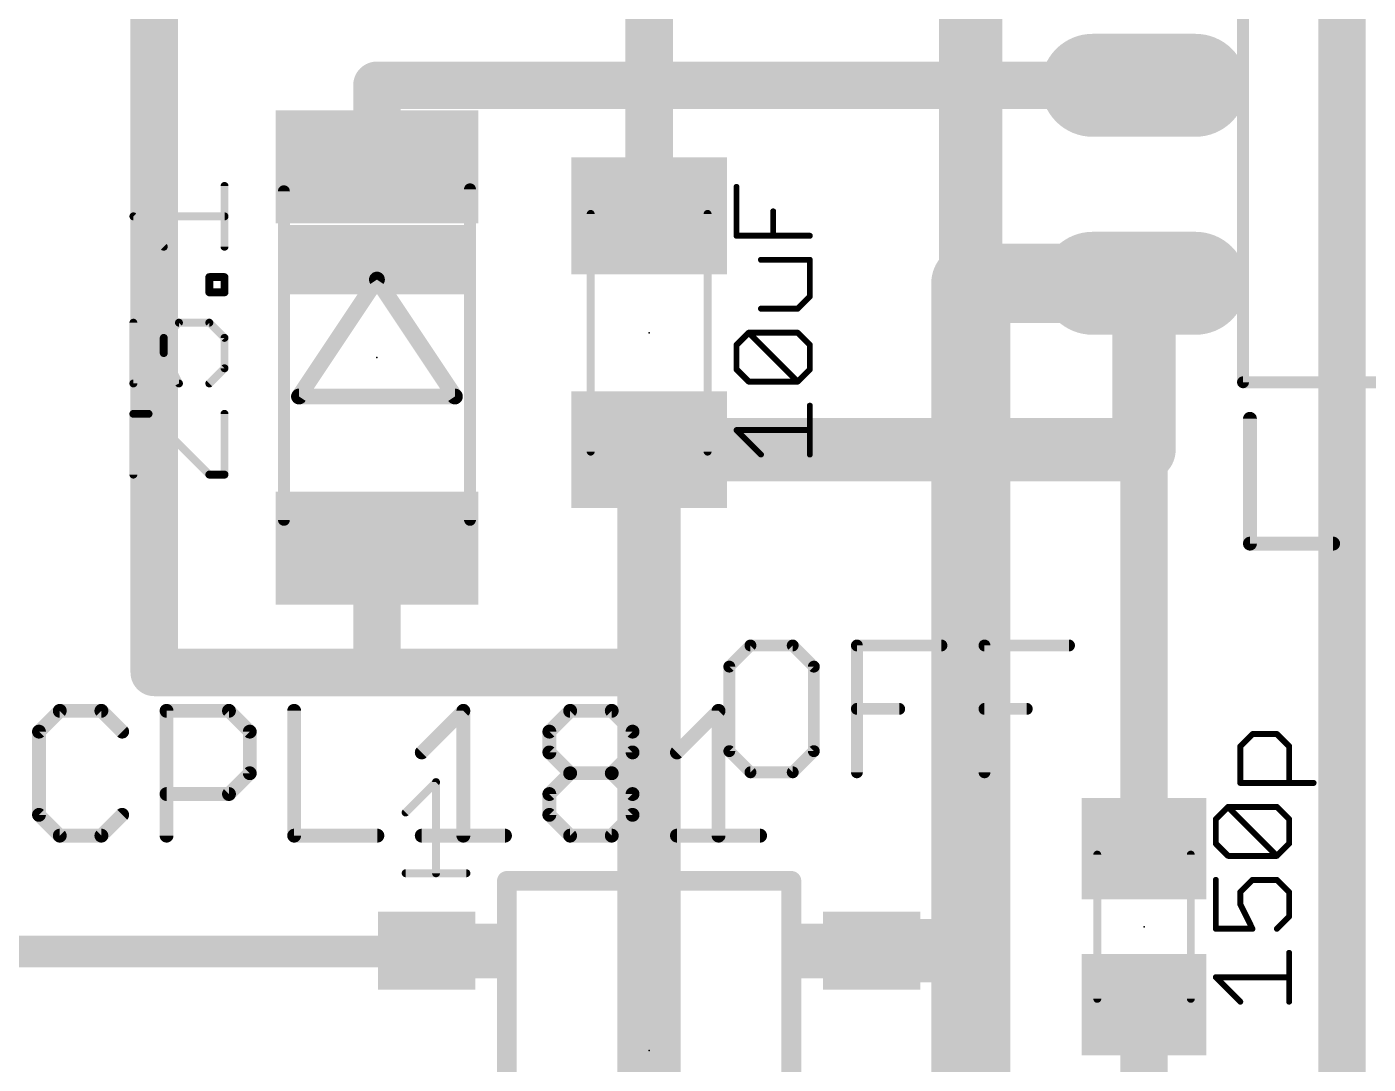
# Model space of a CAD drawing. Extents: x 0 to 165, y -10 to 137.
# Drawn here: x 81.87 to 99.08, y 22.37 to 35.68 of the extents above; entities that cross this region are included whole.
import ezdxf

# ---------------------------------------------------------------- set-up
doc = ezdxf.new("R2010")
doc.units = 0
for name, color, linetype in [('1', 14, 'CONTINUOUS'), ('16', 174, 'CONTINUOUS'), ('17', 94, 'CONTINUOUS'), ('21', 251, 'CONTINUOUS'), ('23', 178, 'CONTINUOUS'), ('27', 251, 'CONTINUOUS'), ('51', 251, 'CONTINUOUS')]:
    doc.layers.add(name, color=color, linetype=linetype)

# ---------------------------------------------------------------- blocks, each defined once
blk = doc.blocks.new('LONGP100')
at = {"const_width": 1}
blk.add_lwpolyline([(-0.5, 0), (0.5, 0)], dxfattribs=at)
at = {"const_width": 0.5}
for points in [[(-0.5, 0.25, 1), (-0.5, -0.25)], [(0.5, -0.25, 1), (0.5, 0.25)]]:
    blk.add_lwpolyline(points, format="xyb", dxfattribs=at)
blk = doc.blocks.new('RECT')
blk.add_solid([(-0.5, -0.5), (0.5, -0.5), (-0.5, 0.5), (0.5, 0.5)])

msp = doc.modelspace()

# ---------------------------------------------------------------- linework, layer by layer
at = {"layer": '1'}
for points, const_width in [([(98.7425, 19.05), (98.7425, 40.005)], 0.6096), ([(83.5025, 27.3925), (83.5025, 36.365)], 0.6096), ([(89.8525, 34.925), (89.8525, 36.365)], 0.6096), ([(86.36, 33.8775), (86.36, 34.925)], 0.6096), ([(86.36, 34.925), (89.8525, 34.925)], 0.6096), ([(89.8525, 34.925), (96.2025, 34.925)], 0.6096), ([(89.8525, 34.925), (89.8525, 33.25)], 0.6096), ([(96.2025, 32.385), (96.2025, 30.25)], 0.8128), ([(96.2025, 30.25), (89.8525, 30.25)], 0.8128), ([(89.8525, 30.25), (89.8525, 21.2625)], 0.8128), ([(96.2025, 30.25), (96.2025, 25.13)], 0.6096), ([(89.8525, 30.25), (89.8525, 27.3925)], 0.4064), ([(86.36, 27.3925), (86.36, 28.9875)], 0.6096), ([(91.1524, 27.7382), (90.8812, 27.467)], 0.1524), ([(91.6947, 27.7382), (91.1524, 27.7382)], 0.1524), ([(91.9659, 27.467), (91.6947, 27.7382)], 0.1524), ([(92.5184, 26.1112), (92.5184, 27.7382)], 0.1524), ([(92.5184, 27.7382), (93.603, 27.7382)], 0.1524), ([(94.1555, 26.1112), (94.1555, 27.7382)], 0.1524), ([(94.1555, 27.7382), (95.2402, 27.7382)], 0.1524), ([(86.36, 27.3925), (83.5025, 27.3925)], 0.6096), ([(89.8525, 27.3925), (86.36, 27.3925)], 0.6096), ([(90.8812, 27.467), (90.8812, 26.3824)], 0.1524), ([(91.9659, 26.3824), (91.9659, 27.467)], 0.1524), ([(92.5184, 26.9247), (93.0607, 26.9247)], 0.1524), ([(94.1555, 26.9247), (94.6978, 26.9247)], 0.1524), ([(90.8812, 26.3824), (91.1524, 26.1112)], 0.1524), ([(91.6947, 26.1112), (91.9659, 26.3824)], 0.1524), ([(91.1524, 26.1112), (91.6947, 26.1112)], 0.1524), ([(86.7283, 25.5954), (87.1181, 25.9852)], 0.1016), ([(87.1181, 25.9852), (87.1181, 24.8158)], 0.1016), ([(86.7283, 24.8158), (87.5079, 24.8158)], 0.1016), ([(93.98, 23.8225), (92.7075, 23.8225)], 0.8128), ([(93.98, 19.05), (93.98, 23.8225)], 0.8128), ([(81.5975, 23.8125), (86.68, 23.8125)], 0.4064), ([(86.68, 23.8125), (86.9975, 23.8225)], 0.4064), ([(96.2025, 19.05), (96.2025, 23.13)], 0.6096)]:
    msp.add_lwpolyline(points, dxfattribs=dict(at, const_width=const_width))
for points, const_width in [([(86.5124, 34.925, 1), (86.2076, 34.925)], 0.3048), ([(86.36, 35.0774, 1), (86.36, 34.7726)], 0.3048), ([(89.8525, 35.0774, 1), (89.8525, 34.7726)], 0.3048), ([(90.0049, 34.925, 1), (89.7001, 34.925)], 0.3048), ([(89.8525, 34.7726, 1), (89.8525, 35.0774)], 0.3048), ([(96.2025, 34.7726, 1), (96.2025, 35.0774)], 0.3048), ([(89.7001, 34.925, 1), (90.0049, 34.925)], 0.3048), ([(86.2076, 33.8775, 1), (86.5124, 33.8775)], 0.3048), ([(89.7001, 33.25, 1), (90.0049, 33.25)], 0.3048), ([(96.4057, 32.385, 1), (95.9993, 32.385)], 0.4064), ([(89.8525, 30.4532, 1), (89.8525, 30.0468)], 0.4064), ([(90.0557, 30.25, 1), (89.6493, 30.25)], 0.4064), ([(96.2025, 30.0468, 1), (96.2025, 30.4532)], 0.4064), ([(96.3549, 30.25, 1), (96.0501, 30.25)], 0.3048), ([(89.9541, 30.25, 1), (89.7509, 30.25)], 0.2032), ([(95.9993, 30.25, 1), (96.4057, 30.25)], 0.4064), ([(86.5124, 28.9875, 1), (86.2076, 28.9875)], 0.3048), ([(91.1524, 27.7763, 1), (91.1524, 27.7001)], 0.0762), ([(91.1793, 27.7112, 1), (91.1254, 27.7651)], 0.0762), ([(91.7216, 27.7651, 1), (91.6678, 27.7112)], 0.0762), ([(91.6947, 27.7001, 1), (91.6947, 27.7763)], 0.0762), ([(92.5565, 27.7382, 1), (92.4803, 27.7382)], 0.0762), ([(92.5184, 27.7763, 1), (92.5184, 27.7001)], 0.0762), ([(93.603, 27.7001, 1), (93.603, 27.7763)], 0.0762), ([(94.1936, 27.7382, 1), (94.1174, 27.7382)], 0.0762), ([(94.1555, 27.7763, 1), (94.1555, 27.7001)], 0.0762), ([(95.2402, 27.7001, 1), (95.2402, 27.7763)], 0.0762), ([(83.5025, 27.5449, 1), (83.5025, 27.2401)], 0.3048), ([(83.3501, 27.3925, 1), (83.6549, 27.3925)], 0.3048), ([(86.36, 27.5449, 1), (86.36, 27.2401)], 0.3048), ([(86.2076, 27.3925, 1), (86.5124, 27.3925)], 0.3048), ([(86.36, 27.2401, 1), (86.36, 27.5449)], 0.3048), ([(89.8525, 27.2401, 1), (89.8525, 27.5449)], 0.3048), ([(90.9193, 27.467, 1), (90.8431, 27.467)], 0.0762), ([(92.004, 27.467, 1), (91.9278, 27.467)], 0.0762), ([(89.7509, 27.3925, 1), (89.9541, 27.3925)], 0.2032), ([(90.8543, 27.494, 1), (90.9081, 27.4401)], 0.0762), ([(91.9389, 27.4401, 1), (91.9928, 27.494)], 0.0762), ([(92.5184, 26.9628, 1), (92.5184, 26.8866)], 0.0762), ([(93.0607, 26.8866, 1), (93.0607, 26.9628)], 0.0762), ([(94.1555, 26.9628, 1), (94.1555, 26.8866)], 0.0762), ([(94.6978, 26.8866, 1), (94.6978, 26.9628)], 0.0762), ([(90.9081, 26.4093, 1), (90.8543, 26.3554)], 0.0762), ([(90.8431, 26.3824, 1), (90.9193, 26.3824)], 0.0762), ([(91.9278, 26.3824, 1), (92.004, 26.3824)], 0.0762), ([(91.9928, 26.3554, 1), (91.9389, 26.4093)], 0.0762), ([(91.1524, 26.1493, 1), (91.1524, 26.0731)], 0.0762), ([(91.1254, 26.0843, 1), (91.1793, 26.1381)], 0.0762), ([(91.6678, 26.1381, 1), (91.7216, 26.0843)], 0.0762), ([(91.6947, 26.0731, 1), (91.6947, 26.1493)], 0.0762), ([(87.1435, 25.9852, 1), (87.0927, 25.9852)], 0.0508), ([(87.1361, 25.9672, 1), (87.1001, 26.0032)], 0.0508), ([(92.4803, 26.1112, 1), (92.5565, 26.1112)], 0.0762), ([(94.1174, 26.1112, 1), (94.1936, 26.1112)], 0.0762), ([(86.7103, 25.6134, 1), (86.7463, 25.5774)], 0.0508), ([(96.0501, 25.13, 1), (96.3549, 25.13)], 0.3048), ([(86.7283, 24.8412, 1), (86.7283, 24.7904)], 0.0508), ([(87.0927, 24.8158, 1), (87.1435, 24.8158)], 0.0508), ([(87.5079, 24.7904, 1), (87.5079, 24.8412)], 0.0508), ([(92.7075, 24.0257, 1), (92.7075, 23.6193)], 0.4064), ([(94.1832, 23.8225, 1), (93.7768, 23.8225)], 0.4064), ([(93.98, 23.6193, 1), (93.98, 24.0257)], 0.4064), ([(86.6768, 23.914, 1), (86.6832, 23.711)], 0.2032), ([(86.68, 23.7109, 1), (86.68, 23.9141)], 0.2032), ([(87.0007, 23.721, 1), (86.9943, 23.924)], 0.2032), ([(96.3549, 23.13, 1), (96.0501, 23.13)], 0.3048)]:
    msp.add_lwpolyline(points, format="xyb", dxfattribs=dict(at, const_width=const_width))
at = {"layer": '16'}
for points, const_width in [([(93.98, 32.385), (93.98, 42.8625)], 0.8128), ([(93.98, 32.385), (96.2025, 32.385)], 1.016), ([(93.98, 11.43), (93.98, 32.385)], 1.016)]:
    msp.add_lwpolyline(points, dxfattribs=dict(at, const_width=const_width))
for points, const_width in [([(93.98, 32.639, 1), (93.98, 32.131)], 0.508), ([(94.234, 32.385, 1), (93.726, 32.385)], 0.508), ([(96.2025, 32.131, 1), (96.2025, 32.639)], 0.508), ([(93.7768, 32.385, 1), (94.1832, 32.385)], 0.4064)]:
    msp.add_lwpolyline(points, format="xyb", dxfattribs=dict(at, const_width=const_width))
at = {"layer": '21'}
for points, const_width in [([(97.4725, 31.115), (97.4725, 41.275)], 0.1524), ([(97.4725, 31.115), (102.5525, 31.115)], 0.1524), ([(88.0275, 20.2925), (88.0275, 24.7175)], 0.254), ([(88.0275, 24.7175), (91.6775, 24.7175)], 0.254), ([(91.6775, 24.7175), (91.6775, 20.5325)], 0.254)]:
    msp.add_lwpolyline(points, dxfattribs=dict(at, const_width=const_width))
for points, const_width in [([(97.4725, 31.1531, 1), (97.4725, 31.0769)], 0.0762), ([(97.4344, 31.115, 1), (97.5106, 31.115)], 0.0762), ([(88.091, 24.7175, 1), (87.964, 24.7175)], 0.127), ([(88.0275, 24.781, 1), (88.0275, 24.654)], 0.127), ([(91.741, 24.7175, 1), (91.614, 24.7175)], 0.127), ([(91.6775, 24.654, 1), (91.6775, 24.781)], 0.127)]:
    msp.add_lwpolyline(points, format="xyb", dxfattribs=dict(at, const_width=const_width))
at = {"layer": '23'}
for p in [(89.8525, 31.75), (86.36, 31.4325), (96.2025, 24.13), (89.8525, 22.5425)]:
    msp.add_point(p, dxfattribs=at)
at = {"layer": '27'}
for points, const_width in [([(84.4042, 32.8539), (84.4042, 33.6335)], 0.1016), ([(90.9738, 32.9947), (90.9738, 33.6217)], 0.0762), ([(83.6246, 32.8539), (83.2348, 33.2437)], 0.1016), ([(83.2348, 33.2437), (84.4042, 33.2437)], 0.1016), ([(91.4441, 32.9947), (91.4441, 33.3082)], 0.0762), ([(91.9144, 32.9947), (90.9738, 32.9947)], 0.0762), ([(91.9144, 32.6862), (91.2873, 32.6862)], 0.0762), ([(91.9144, 32.2159), (91.9144, 32.6862)], 0.0762), ([(84.2093, 32.2692), (84.2093, 32.4641)], 0.1016), ([(84.2093, 32.4641), (84.4042, 32.4641)], 0.1016), ([(84.4042, 32.4641), (84.4042, 32.2692)], 0.1016), ([(84.4042, 32.2692), (84.2093, 32.2692)], 0.1016), ([(91.7576, 32.0591), (91.9144, 32.2159)], 0.0762), ([(91.2873, 32.0591), (91.7576, 32.0591)], 0.0762), ([(83.2348, 31.8794), (83.2348, 31.0998)], 0.1016), ([(83.6246, 31.6845), (83.8195, 31.8794)], 0.1016), ([(83.8195, 31.8794), (84.2093, 31.8794)], 0.1016), ([(84.2093, 31.8794), (84.4042, 31.6845)], 0.1016), ([(83.6246, 31.4896), (83.6246, 31.6845)], 0.1016), ([(84.4042, 31.6845), (84.4042, 31.2947)], 0.1016), ([(90.9738, 31.5939), (91.1306, 31.7507)], 0.0762), ([(91.1306, 31.7507), (91.7576, 31.7507)], 0.0762), ([(91.7576, 31.1236), (91.1306, 31.7507)], 0.0762), ([(91.7576, 31.7507), (91.9144, 31.5939)], 0.0762), ([(83.8195, 31.0998), (83.6246, 31.4896)], 0.1016), ([(90.9738, 31.2804), (90.9738, 31.5939)], 0.0762), ([(91.9144, 31.5939), (91.9144, 31.2804)], 0.0762), ([(84.4042, 31.2947), (84.2093, 31.0998)], 0.1016), ([(91.1306, 31.1236), (90.9738, 31.2804)], 0.0762), ([(91.7576, 31.1236), (91.1306, 31.1236)], 0.0762), ([(91.9144, 31.2804), (91.7576, 31.1236)], 0.0762), ([(83.2348, 31.0998), (83.8195, 31.0998)], 0.1016), ([(91.9144, 30.1881), (91.9144, 30.8152)], 0.0762), ([(83.2348, 29.9304), (83.2348, 30.71)], 0.1016), ([(83.2348, 30.71), (83.4297, 30.71)], 0.1016), ([(83.4297, 30.71), (84.2093, 29.9304)], 0.1016), ([(84.4042, 29.9304), (84.4042, 30.71)], 0.1016), ([(97.5614, 30.6465), (97.5614, 29.0449)], 0.1778), ([(91.2873, 30.1881), (90.9738, 30.5016)], 0.0762), ([(90.9738, 30.5016), (91.9144, 30.5016)], 0.0762), ([(84.2093, 29.9304), (84.4042, 29.9304)], 0.1016), ([(97.5614, 29.0449), (98.6291, 29.0449)], 0.1778), ([(82.2904, 26.9), (82.0234, 26.633)], 0.1778), ([(82.8242, 26.9), (82.2904, 26.9)], 0.1778), ([(83.0912, 26.633), (82.8242, 26.9)], 0.1778), ([(83.6606, 25.2984), (83.6606, 26.9)], 0.1778), ([(83.6606, 26.9), (84.4614, 26.9)], 0.1778), ([(84.4614, 26.9), (84.7283, 26.633)], 0.1778), ([(85.2978, 26.9), (85.2978, 25.2984)], 0.1778), ([(86.9349, 26.3661), (87.4688, 26.9)], 0.1778), ([(87.4688, 26.9), (87.4688, 25.2984)], 0.1778), ([(88.5721, 26.633), (88.839, 26.9)], 0.1778), ([(88.839, 26.9), (89.3729, 26.9)], 0.1778), ([(89.3729, 26.9), (89.6398, 26.633)], 0.1778), ([(90.2092, 26.3661), (90.7431, 26.9)], 0.1778), ([(90.7431, 26.9), (90.7431, 25.2984)], 0.1778), ([(82.0234, 26.633), (82.0234, 25.5653)], 0.1778), ([(84.7283, 26.633), (84.7283, 26.0992)], 0.1778), ([(88.5721, 26.3661), (88.5721, 26.633)], 0.1778), ([(89.6398, 26.633), (89.6398, 26.3661)], 0.1778), ([(97.4373, 26.445), (97.5941, 26.6017)], 0.0762), ([(97.5941, 26.6017), (97.9076, 26.6017)], 0.0762), ([(97.9076, 26.6017), (98.0644, 26.445)], 0.0762), ([(88.839, 26.0992), (88.5721, 26.3661)], 0.1778), ([(89.6398, 26.3661), (89.3729, 26.0992)], 0.1778), ([(97.4373, 25.9747), (97.4373, 26.445)], 0.0762), ([(98.0644, 26.445), (98.0644, 25.9747)], 0.0762), ([(84.7283, 26.0992), (84.4614, 25.8323)], 0.1778), ([(88.5721, 25.8323), (88.839, 26.0992)], 0.1778), ([(88.839, 26.0992), (89.3729, 26.0992)], 0.1778), ([(89.3729, 26.0992), (89.6398, 25.8323)], 0.1778), ([(98.3779, 25.9747), (97.4373, 25.9747)], 0.0762), ([(84.4614, 25.8323), (83.6606, 25.8323)], 0.1778), ([(88.5721, 25.5653), (88.5721, 25.8323)], 0.1778), ([(89.6398, 25.8323), (89.6398, 25.5653)], 0.1778), ([(82.0234, 25.5653), (82.2904, 25.2984)], 0.1778), ([(82.8242, 25.2984), (83.0912, 25.5653)], 0.1778), ([(88.839, 25.2984), (88.5721, 25.5653)], 0.1778), ([(89.6398, 25.5653), (89.3729, 25.2984)], 0.1778), ([(97.1238, 25.5094), (97.2806, 25.6662)], 0.0762), ([(97.2806, 25.6662), (97.9076, 25.6662)], 0.0762), ([(97.9076, 25.0391), (97.2806, 25.6662)], 0.0762), ([(97.9076, 25.6662), (98.0644, 25.5094)], 0.0762), ([(97.1238, 25.1959), (97.1238, 25.5094)], 0.0762), ([(98.0644, 25.5094), (98.0644, 25.1959)], 0.0762), ([(82.2904, 25.2984), (82.8242, 25.2984)], 0.1778), ([(85.2978, 25.2984), (86.3655, 25.2984)], 0.1778), ([(86.9349, 25.2984), (88.0026, 25.2984)], 0.1778), ([(89.3729, 25.2984), (88.839, 25.2984)], 0.1778), ([(90.2092, 25.2984), (91.2769, 25.2984)], 0.1778), ([(97.2806, 25.0391), (97.1238, 25.1959)], 0.0762), ([(98.0644, 25.1959), (97.9076, 25.0391)], 0.0762), ([(97.9076, 25.0391), (97.2806, 25.0391)], 0.0762), ([(97.1238, 24.7307), (97.1238, 24.1036)], 0.0762), ([(97.4373, 24.5739), (97.5941, 24.7307)], 0.0762), ([(97.4373, 24.4172), (97.4373, 24.5739)], 0.0762), ([(97.5941, 24.7307), (97.9076, 24.7307)], 0.0762), ([(97.9076, 24.7307), (98.0644, 24.5739)], 0.0762), ([(98.0644, 24.5739), (98.0644, 24.2604)], 0.0762), ([(97.5941, 24.1036), (97.4373, 24.4172)], 0.0762), ([(98.0644, 24.2604), (97.9076, 24.1036)], 0.0762), ([(97.1238, 24.1036), (97.5941, 24.1036)], 0.0762), ([(98.0644, 23.1681), (98.0644, 23.7952)], 0.0762), ([(97.4373, 23.1681), (97.1238, 23.4816)], 0.0762), ([(97.1238, 23.4816), (98.0644, 23.4816)], 0.0762)]:
    msp.add_lwpolyline(points, dxfattribs=dict(at, const_width=const_width))
for points, const_width in [([(84.4296, 33.6335, 1), (84.3788, 33.6335)], 0.0508), ([(90.9928, 33.6217, 1), (90.9547, 33.6217)], 0.0381), ([(83.2528, 33.2617, 1), (83.2168, 33.2257)], 0.0508), ([(83.2348, 33.2691, 1), (83.2348, 33.2183)], 0.0508), ([(84.4042, 33.2183, 1), (84.4042, 33.2691)], 0.0508), ([(91.4631, 33.3082, 1), (91.4251, 33.3082)], 0.0381), ([(83.6066, 32.8359, 1), (83.6426, 32.8719)], 0.0508), ([(84.3788, 32.8539, 1), (84.4296, 32.8539)], 0.0508), ([(90.9738, 33.0137, 1), (90.9738, 32.9756)], 0.0381), ([(90.9547, 32.9947, 1), (90.9928, 32.9947)], 0.0381), ([(91.4251, 32.9947, 1), (91.4631, 32.9947)], 0.0381), ([(91.9144, 32.9756, 1), (91.9144, 33.0137)], 0.0381), ([(91.2873, 32.7053, 1), (91.2873, 32.6672)], 0.0381), ([(91.9334, 32.6862, 1), (91.8954, 32.6862)], 0.0381), ([(91.9144, 32.6672, 1), (91.9144, 32.7053)], 0.0381), ([(84.2347, 32.4641, 1), (84.1839, 32.4641)], 0.0508), ([(84.2093, 32.4895, 1), (84.2093, 32.4387)], 0.0508), ([(84.4296, 32.4641, 1), (84.3788, 32.4641)], 0.0508), ([(84.4042, 32.4387, 1), (84.4042, 32.4895)], 0.0508), ([(84.2093, 32.2946, 1), (84.2093, 32.2438)], 0.0508), ([(84.1839, 32.2692, 1), (84.2347, 32.2692)], 0.0508), ([(84.3788, 32.2692, 1), (84.4296, 32.2692)], 0.0508), ([(84.4042, 32.2438, 1), (84.4042, 32.2946)], 0.0508), ([(91.8954, 32.2159, 1), (91.9334, 32.2159)], 0.0381), ([(91.9279, 32.2024, 1), (91.9009, 32.2294)], 0.0381), ([(91.2873, 32.0782, 1), (91.2873, 32.0401)], 0.0381), ([(91.7442, 32.0726, 1), (91.7711, 32.0457)], 0.0381), ([(91.7576, 32.0401, 1), (91.7576, 32.0782)], 0.0381), ([(83.2602, 31.8794, 1), (83.2094, 31.8794)], 0.0508), ([(83.8195, 31.9048, 1), (83.8195, 31.854)], 0.0508), ([(83.8375, 31.8614, 1), (83.8015, 31.8974)], 0.0508), ([(84.2273, 31.8974, 1), (84.1913, 31.8614)], 0.0508), ([(84.2093, 31.854, 1), (84.2093, 31.9048)], 0.0508), ([(83.6066, 31.7025, 1), (83.6426, 31.6665)], 0.0508), ([(83.65, 31.6845, 1), (83.5992, 31.6845)], 0.0508), ([(84.4296, 31.6845, 1), (84.3788, 31.6845)], 0.0508), ([(84.3862, 31.6665, 1), (84.4222, 31.7025)], 0.0508), ([(91.144, 31.7642, 1), (91.1171, 31.7372)], 0.0381), ([(91.1306, 31.7697, 1), (91.1306, 31.7316)], 0.0381), ([(91.144, 31.7372, 1), (91.1171, 31.7642)], 0.0381), ([(91.7711, 31.7642, 1), (91.7442, 31.7372)], 0.0381), ([(91.7576, 31.7316, 1), (91.7576, 31.7697)], 0.0381), ([(83.6473, 31.501, 1), (83.6019, 31.4782)], 0.0508), ([(83.5992, 31.4896, 1), (83.65, 31.4896)], 0.0508), ([(90.9928, 31.5939, 1), (90.9547, 31.5939)], 0.0381), ([(90.9603, 31.6074, 1), (90.9873, 31.5804)], 0.0381), ([(91.9334, 31.5939, 1), (91.8954, 31.5939)], 0.0381), ([(91.9009, 31.5804, 1), (91.9279, 31.6074)], 0.0381), ([(84.4222, 31.2767, 1), (84.3862, 31.3127)], 0.0508), ([(84.3788, 31.2947, 1), (84.4296, 31.2947)], 0.0508), ([(90.9873, 31.2939, 1), (90.9603, 31.2669)], 0.0381), ([(90.9547, 31.2804, 1), (90.9928, 31.2804)], 0.0381), ([(91.1306, 31.1427, 1), (91.1306, 31.1046)], 0.0381), ([(91.1171, 31.1101, 1), (91.144, 31.1371)], 0.0381), ([(91.7442, 31.1371, 1), (91.7711, 31.1101)], 0.0381), ([(91.7442, 31.1101, 1), (91.7711, 31.1371)], 0.0381), ([(91.7576, 31.1046, 1), (91.7576, 31.1427)], 0.0381), ([(91.8954, 31.2804, 1), (91.9334, 31.2804)], 0.0381), ([(91.9279, 31.2669, 1), (91.9009, 31.2939)], 0.0381), ([(83.2348, 31.1252, 1), (83.2348, 31.0744)], 0.0508), ([(83.2094, 31.0998, 1), (83.2602, 31.0998)], 0.0508), ([(83.7968, 31.0884, 1), (83.8422, 31.1112)], 0.0508), ([(83.8195, 31.0744, 1), (83.8195, 31.1252)], 0.0508), ([(84.1913, 31.1178, 1), (84.2273, 31.0818)], 0.0508), ([(91.9334, 30.8152, 1), (91.8954, 30.8152)], 0.0381), ([(83.2602, 30.71, 1), (83.2094, 30.71)], 0.0508), ([(83.2348, 30.7354, 1), (83.2348, 30.6846)], 0.0508), ([(83.4477, 30.728, 1), (83.4117, 30.692)], 0.0508), ([(83.4297, 30.6846, 1), (83.4297, 30.7354)], 0.0508), ([(84.4296, 30.71, 1), (84.3788, 30.71)], 0.0508), ([(97.6059, 30.6465, 1), (97.517, 30.6465)], 0.0889), ([(90.9873, 30.5151, 1), (90.9603, 30.4882)], 0.0381), ([(90.9738, 30.5207, 1), (90.9738, 30.4826)], 0.0381), ([(91.9144, 30.4826, 1), (91.9144, 30.5207)], 0.0381), ([(91.2739, 30.1746, 1), (91.3008, 30.2016)], 0.0381), ([(91.8954, 30.1881, 1), (91.9334, 30.1881)], 0.0381), ([(83.2094, 29.9304, 1), (83.2602, 29.9304)], 0.0508), ([(84.2093, 29.9558, 1), (84.2093, 29.905)], 0.0508), ([(84.1913, 29.9124, 1), (84.2273, 29.9484)], 0.0508), ([(84.3788, 29.9304, 1), (84.4296, 29.9304)], 0.0508), ([(84.4042, 29.905, 1), (84.4042, 29.9558)], 0.0508), ([(97.5614, 29.0894, 1), (97.5614, 29.0005)], 0.0889), ([(97.517, 29.0449, 1), (97.6059, 29.0449)], 0.0889), ([(98.6291, 29.0005, 1), (98.6291, 29.0894)], 0.0889), ([(82.2904, 26.9444, 1), (82.2904, 26.8555)], 0.0889), ([(82.3218, 26.8685, 1), (82.2589, 26.9314)], 0.0889), ([(82.8557, 26.9314, 1), (82.7928, 26.8685)], 0.0889), ([(82.8242, 26.8555, 1), (82.8242, 26.9444)], 0.0889), ([(83.6606, 26.9444, 1), (83.6606, 26.8555)], 0.0889), ([(83.705, 26.9, 1), (83.6162, 26.9)], 0.0889), ([(84.4928, 26.9314, 1), (84.43, 26.8685)], 0.0889), ([(84.4614, 26.8555, 1), (84.4614, 26.9444)], 0.0889), ([(85.3422, 26.9, 1), (85.2533, 26.9)], 0.0889), ([(87.5132, 26.9, 1), (87.4243, 26.9)], 0.0889), ([(87.5002, 26.8685, 1), (87.4373, 26.9314)], 0.0889), ([(88.839, 26.9444, 1), (88.839, 26.8555)], 0.0889), ([(88.8704, 26.8685, 1), (88.8076, 26.9314)], 0.0889), ([(89.4043, 26.9314, 1), (89.3414, 26.8685)], 0.0889), ([(89.3729, 26.8555, 1), (89.3729, 26.9444)], 0.0889), ([(90.7875, 26.9, 1), (90.6986, 26.9)], 0.0889), ([(90.7745, 26.8685, 1), (90.7117, 26.9314)], 0.0889), ([(81.992, 26.6645, 1), (82.0549, 26.6016)], 0.0889), ([(82.0679, 26.633, 1), (81.979, 26.633)], 0.0889), ([(83.0597, 26.6016, 1), (83.1226, 26.6645)], 0.0889), ([(84.7728, 26.633, 1), (84.6839, 26.633)], 0.0889), ([(84.6969, 26.6016, 1), (84.7597, 26.6645)], 0.0889), ([(88.5406, 26.6645, 1), (88.6035, 26.6016)], 0.0889), ([(88.6165, 26.633, 1), (88.5276, 26.633)], 0.0889), ([(89.6842, 26.633, 1), (89.5953, 26.633)], 0.0889), ([(89.6084, 26.6016, 1), (89.6712, 26.6645)], 0.0889), ([(97.5941, 26.6208, 1), (97.5941, 26.5827)], 0.0381), ([(97.6076, 26.5883, 1), (97.5806, 26.6152)], 0.0381), ([(97.9211, 26.6152, 1), (97.8942, 26.5883)], 0.0381), ([(97.9076, 26.5827, 1), (97.9076, 26.6208)], 0.0381), ([(86.9035, 26.3975, 1), (86.9663, 26.3347)], 0.0889), ([(88.6035, 26.3975, 1), (88.5406, 26.3347)], 0.0889), ([(88.5276, 26.3661, 1), (88.6165, 26.3661)], 0.0889), ([(89.5953, 26.3661, 1), (89.6842, 26.3661)], 0.0889), ([(89.6712, 26.3347, 1), (89.6084, 26.3975)], 0.0889), ([(90.1778, 26.3975, 1), (90.2407, 26.3347)], 0.0889), ([(97.4564, 26.445, 1), (97.4183, 26.445)], 0.0381), ([(97.4239, 26.4584, 1), (97.4508, 26.4315)], 0.0381), ([(98.0834, 26.445, 1), (98.0454, 26.445)], 0.0381), ([(98.0509, 26.4315, 1), (98.0779, 26.4584)], 0.0381), ([(84.7597, 26.0678, 1), (84.6969, 26.1306)], 0.0889), ([(88.839, 26.1436, 1), (88.839, 26.0547)], 0.0889), ([(88.8704, 26.0678, 1), (88.8076, 26.1306)], 0.0889), ([(88.8076, 26.0678, 1), (88.8704, 26.1306)], 0.0889), ([(89.4043, 26.1306, 1), (89.3414, 26.0678)], 0.0889), ([(89.3414, 26.1306, 1), (89.4043, 26.0678)], 0.0889), ([(89.3729, 26.0547, 1), (89.3729, 26.1436)], 0.0889), ([(84.6839, 26.0992, 1), (84.7728, 26.0992)], 0.0889), ([(97.4373, 25.9937, 1), (97.4373, 25.9556)], 0.0381), ([(97.4183, 25.9747, 1), (97.4564, 25.9747)], 0.0381), ([(98.0454, 25.9747, 1), (98.0834, 25.9747)], 0.0381), ([(98.3779, 25.9556, 1), (98.3779, 25.9937)], 0.0381), ([(83.6606, 25.8767, 1), (83.6606, 25.7878)], 0.0889), ([(84.43, 25.8637, 1), (84.4928, 25.8008)], 0.0889), ([(84.4614, 25.7878, 1), (84.4614, 25.8767)], 0.0889), ([(88.5406, 25.8637, 1), (88.6035, 25.8008)], 0.0889), ([(88.6165, 25.8323, 1), (88.5276, 25.8323)], 0.0889), ([(89.6842, 25.8323, 1), (89.5953, 25.8323)], 0.0889), ([(89.6084, 25.8008, 1), (89.6712, 25.8637)], 0.0889), ([(82.0549, 25.5968, 1), (81.992, 25.5339)], 0.0889), ([(83.1226, 25.5339, 1), (83.0597, 25.5968)], 0.0889), ([(88.6035, 25.5968, 1), (88.5406, 25.5339)], 0.0889), ([(89.6712, 25.5339, 1), (89.6084, 25.5968)], 0.0889), ([(97.294, 25.6797, 1), (97.2671, 25.6527)], 0.0381), ([(97.2806, 25.6853, 1), (97.2806, 25.6472)], 0.0381), ([(97.294, 25.6527, 1), (97.2671, 25.6797)], 0.0381), ([(97.9211, 25.6797, 1), (97.8942, 25.6527)], 0.0381), ([(97.9076, 25.6472, 1), (97.9076, 25.6853)], 0.0381), ([(81.979, 25.5653, 1), (82.0679, 25.5653)], 0.0889), ([(88.5276, 25.5653, 1), (88.6165, 25.5653)], 0.0889), ([(89.5953, 25.5653, 1), (89.6842, 25.5653)], 0.0889), ([(97.1428, 25.5094, 1), (97.1047, 25.5094)], 0.0381), ([(97.1103, 25.5229, 1), (97.1373, 25.496)], 0.0381), ([(98.0834, 25.5094, 1), (98.0454, 25.5094)], 0.0381), ([(98.0509, 25.496, 1), (98.0779, 25.5229)], 0.0381), ([(82.2904, 25.3429, 1), (82.2904, 25.2539)], 0.0889), ([(82.2589, 25.267, 1), (82.3218, 25.3298)], 0.0889), ([(82.7928, 25.3298, 1), (82.8557, 25.267)], 0.0889), ([(82.8242, 25.2539, 1), (82.8242, 25.3429)], 0.0889), ([(83.6162, 25.2984, 1), (83.705, 25.2984)], 0.0889), ([(85.2978, 25.3429, 1), (85.2978, 25.2539)], 0.0889), ([(85.2533, 25.2984, 1), (85.3422, 25.2984)], 0.0889), ([(86.3655, 25.2539, 1), (86.3655, 25.3429)], 0.0889), ([(86.9349, 25.3429, 1), (86.9349, 25.2539)], 0.0889), ([(87.4243, 25.2984, 1), (87.5132, 25.2984)], 0.0889), ([(88.0026, 25.2539, 1), (88.0026, 25.3429)], 0.0889), ([(88.839, 25.3429, 1), (88.839, 25.2539)], 0.0889), ([(88.8076, 25.267, 1), (88.8704, 25.3298)], 0.0889), ([(89.3414, 25.3298, 1), (89.4043, 25.267)], 0.0889), ([(89.3729, 25.2539, 1), (89.3729, 25.3429)], 0.0889), ([(90.2092, 25.3429, 1), (90.2092, 25.2539)], 0.0889), ([(90.6986, 25.2984, 1), (90.7875, 25.2984)], 0.0889), ([(91.2769, 25.2539, 1), (91.2769, 25.3429)], 0.0889), ([(97.1373, 25.2094, 1), (97.1103, 25.1824)], 0.0381), ([(97.1047, 25.1959, 1), (97.1428, 25.1959)], 0.0381), ([(98.0454, 25.1959, 1), (98.0834, 25.1959)], 0.0381), ([(98.0779, 25.1824, 1), (98.0509, 25.2094)], 0.0381), ([(97.2806, 25.0582, 1), (97.2806, 25.0201)], 0.0381), ([(97.2671, 25.0257, 1), (97.294, 25.0526)], 0.0381), ([(97.8942, 25.0526, 1), (97.9211, 25.0257)], 0.0381), ([(97.8942, 25.0257, 1), (97.9211, 25.0526)], 0.0381), ([(97.9076, 25.0201, 1), (97.9076, 25.0582)], 0.0381), ([(97.1428, 24.7307, 1), (97.1047, 24.7307)], 0.0381), ([(97.4564, 24.5739, 1), (97.4183, 24.5739)], 0.0381), ([(97.5941, 24.7497, 1), (97.5941, 24.7116)], 0.0381), ([(97.6076, 24.7172, 1), (97.5806, 24.7442)], 0.0381), ([(97.9211, 24.7442, 1), (97.8942, 24.7172)], 0.0381), ([(97.9076, 24.7116, 1), (97.9076, 24.7497)], 0.0381), ([(98.0834, 24.5739, 1), (98.0454, 24.5739)], 0.0381), ([(97.4239, 24.5874, 1), (97.4508, 24.5604)], 0.0381), ([(97.4544, 24.4257, 1), (97.4203, 24.4086)], 0.0381), ([(98.0509, 24.5604, 1), (98.0779, 24.5874)], 0.0381), ([(97.4183, 24.4172, 1), (97.4564, 24.4172)], 0.0381), ([(98.0454, 24.2604, 1), (98.0834, 24.2604)], 0.0381), ([(98.0779, 24.2469, 1), (98.0509, 24.2739)], 0.0381), ([(97.1238, 24.1227, 1), (97.1238, 24.0846)], 0.0381), ([(97.1047, 24.1036, 1), (97.1428, 24.1036)], 0.0381), ([(97.5771, 24.0951, 1), (97.6111, 24.1121)], 0.0381), ([(97.5941, 24.0846, 1), (97.5941, 24.1227)], 0.0381), ([(97.8942, 24.1171, 1), (97.9211, 24.0901)], 0.0381), ([(98.0834, 23.7952, 1), (98.0454, 23.7952)], 0.0381), ([(97.1373, 23.4951, 1), (97.1103, 23.4682)], 0.0381), ([(97.1238, 23.5007, 1), (97.1238, 23.4626)], 0.0381), ([(98.0644, 23.4626, 1), (98.0644, 23.5007)], 0.0381), ([(97.4239, 23.1546, 1), (97.4508, 23.1816)], 0.0381), ([(98.0454, 23.1681, 1), (98.0834, 23.1681)], 0.0381)]:
    msp.add_lwpolyline(points, format="xyb", dxfattribs=dict(at, const_width=const_width))
at = {"layer": '51'}
for points, const_width in [([(85.1662, 29.3497), (85.1662, 33.5661)], 0.1524), ([(87.5538, 29.3497), (87.5538, 33.5915)], 0.1524), ([(89.1025, 30.225), (89.1025, 33.275)], 0.1016), ([(90.6025, 33.275), (90.6025, 30.225)], 0.1016), ([(86.36, 32.4325), (85.36, 30.9325)], 0.2032), ([(87.36, 30.9325), (86.36, 32.4325)], 0.2032), ([(85.36, 30.9325), (87.36, 30.9325)], 0.2032), ([(95.6025, 23.205), (95.6025, 25.055)], 0.1016), ([(96.8025, 25.055), (96.8025, 23.205)], 0.1016)]:
    msp.add_lwpolyline(points, dxfattribs=dict(at, const_width=const_width))
for points, const_width in [([(85.2043, 33.5661, 1), (85.1281, 33.5661)], 0.0762), ([(87.5919, 33.5915, 1), (87.5157, 33.5915)], 0.0762), ([(89.1279, 33.275, 1), (89.0771, 33.275)], 0.0508), ([(90.6279, 33.275, 1), (90.5771, 33.275)], 0.0508), ([(86.4023, 32.4607, 1), (86.3177, 32.4043)], 0.1016), ([(86.4023, 32.4043, 1), (86.3177, 32.4607)], 0.1016), ([(85.36, 30.9833, 1), (85.36, 30.8817)], 0.1016), ([(85.3177, 30.9607, 1), (85.4023, 30.9043)], 0.1016), ([(87.3177, 30.9043, 1), (87.4023, 30.9607)], 0.1016), ([(87.36, 30.8817, 1), (87.36, 30.9833)], 0.1016), ([(89.0771, 30.225, 1), (89.1279, 30.225)], 0.0508), ([(90.5771, 30.225, 1), (90.6279, 30.225)], 0.0508), ([(85.1281, 29.3497, 1), (85.2043, 29.3497)], 0.0762), ([(87.5157, 29.3497, 1), (87.5919, 29.3497)], 0.0762), ([(95.6279, 25.055, 1), (95.5771, 25.055)], 0.0508), ([(96.8279, 25.055, 1), (96.7771, 25.055)], 0.0508), ([(95.5771, 23.205, 1), (95.6279, 23.205)], 0.0508), ([(96.7771, 23.205, 1), (96.8279, 23.205)], 0.0508)]:
    msp.add_lwpolyline(points, format="xyb", dxfattribs=dict(at, const_width=const_width))

# ---------------------------------------------------------------- block references
at = {"layer": '1'}
for p, xscale, yscale, rotation in [((86.36, 33.8775), 1.45, 2.6, 270), ((89.8525, 33.25), 1.5, 2, 90), ((89.8525, 30.25), 1.5, 2, 90), ((86.36, 28.9875), 1.45, 2.6, 270), ((96.2025, 25.13), 1.3, 1.6, 90), ((96.2025, 23.13), 1.3, 1.6, 90)]:
    msp.add_blockref('RECT', p, dxfattribs=dict(at, xscale=xscale, yscale=yscale, rotation=rotation))
at = {"layer": '1', "yscale": 1.25}
for p, rotation in [((86.9975, 23.8225), 270), ((92.7075, 23.8225), 90)]:
    msp.add_blockref('RECT', p, dxfattribs=dict(at, rotation=rotation))
at = {"layer": '17', "xscale": 1.3208, "yscale": 1.3208}
for p in [(96.2025, 34.925), (96.2025, 34.925), (96.2025, 32.385), (96.2025, 32.385)]:
    msp.add_blockref('LONGP100', p, dxfattribs=at)
at = {"layer": '51'}
for p, xscale, yscale, rotation in [((86.36, 33.7947), 0.508, 2.54, 270), ((89.8525, 33.1), 0.5, 1.6, 90), ((86.36, 32.6898), 0.889, 2.3876, 270), ((89.8525, 30.4), 0.5, 1.6, 90), ((86.36, 29.1211), 0.508, 2.54, 270), ((96.2025, 24.88), 0.5, 1.3, 90), ((87.2625, 23.8175), 0.7, 1.32, 270), ((92.4425, 23.8175), 0.7, 1.32, 90), ((96.2025, 23.38), 0.5, 1.3, 90)]:
    msp.add_blockref('RECT', p, dxfattribs=dict(at, xscale=xscale, yscale=yscale, rotation=rotation))

doc.saveas('drawing.dxf')
